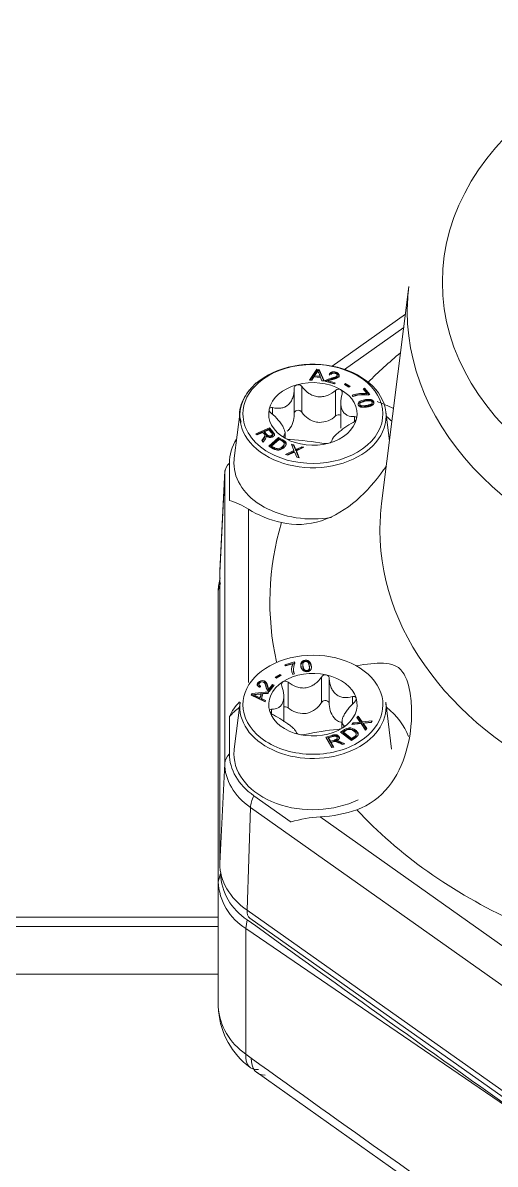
# Model space of a CAD drawing. Header units: millimetres. Extents: x 113490 to 142599, y -20467 to 115.
# Drawn here: x 128171 to 128200.9, y -7414.4 to -7342.2 of the extents above; entities that cross this region are included whole.
import ezdxf

# ---------------------------------------------------------------- set-up
doc = ezdxf.new("R2010")
doc.units = ezdxf.units.MM
doc.layers.add('DV1_0', color=7, linetype='Continuous')

msp = doc.modelspace()

# ---------------------------------------------------------------- linework, layer by layer
at = {"layer": 'DV1_0', "color": 7, "linetype": 'Continuous', "lineweight": 15}
for p, q in [((128195.425, -7358.865), (128193.701, -7372.603)), ((128195.206, -7360.609), (128190.559, -7363.895)), ((128189.138, -7364.785), (128189.606, -7364.104)), ((128189.606, -7364.175), (128189.185, -7364.788)), ((128189.413, -7364.587), (128189.278, -7364.794)), ((128189.83, -7364.613), (128189.413, -7364.587)), ((128189.595, -7364.314), (128189.46, -7364.514)), ((128189.46, -7364.514), (128189.799, -7364.534)), ((128189.46, -7364.514), (128189.46, -7364.585)), ((128189.46, -7364.585), (128189.799, -7364.605)), ((128189.606, -7364.104), (128189.606, -7364.175)), ((128189.606, -7364.104), (128189.749, -7364.113)), ((128189.749, -7364.183), (128189.606, -7364.175)), ((128189.799, -7364.534), (128189.718, -7364.333)), ((128189.749, -7364.113), (128189.749, -7364.183)), ((128189.749, -7364.113), (128190.07, -7364.842)), ((128190.038, -7364.84), (128189.749, -7364.183)), ((128189.799, -7364.534), (128189.799, -7364.605)), ((128189.92, -7364.833), (128189.83, -7364.613)), ((128190.501, -7364.435), (128190.388, -7364.395)), ((128190.881, -7364.542), (128190.881, -7364.471)), ((128188.16, -7365.334), (128188.16, -7366.953)), ((128189.278, -7364.794), (128189.138, -7364.785)), ((128190.07, -7364.842), (128189.92, -7364.833)), ((128190.725, -7365.029), (128190.108, -7364.86)), ((128190.153, -7364.808), (128190.153, -7364.872)), ((128190.31, -7364.826), (128190.31, -7364.897)), ((128190.31, -7364.826), (128190.767, -7364.951)), ((128190.734, -7365.012), (128190.31, -7364.897)), ((128190.481, -7364.682), (128190.481, -7364.753)), ((128190.767, -7364.951), (128190.725, -7365.029)), ((128191.342, -7365.062), (128191.422, -7364.996)), ((128191.63, -7365.235), (128191.342, -7365.062)), ((128191.422, -7365.066), (128191.391, -7365.092)), ((128191.422, -7364.996), (128191.422, -7365.066)), ((128191.422, -7364.996), (128191.71, -7365.169)), ((128191.661, -7365.21), (128191.422, -7365.066)), ((128191.71, -7365.169), (128191.63, -7365.235)), ((128192.522, -7365.345), (128192.623, -7365.302)), ((128192.77, -7365.643), (128192.522, -7365.345)), ((128192.623, -7365.302), (128192.623, -7365.373)), ((128192.623, -7365.302), (128192.951, -7365.697)), ((128191.907, -7365.818), (128191.843, -7365.741)), ((128192.623, -7365.373), (128192.565, -7365.397)), ((128192.908, -7365.715), (128192.623, -7365.373)), ((128192.77, -7365.643), (128192.77, -7365.714)), ((128192.951, -7365.697), (128192.869, -7365.731)), ((128184.736, -7366.77), (128184.369, -7369.729)), ((128191.114, -7366.21), (128191.114, -7367.824)), ((128192.258, -7366.179), (128192.258, -7366.25)), ((128192.311, -7366.304), (128192.311, -7366.375)), ((128193.111, -7366.279), (128193.111, -7366.208)), ((128194.197, -7368.654), (128193.963, -7366.77)), ((128185.74, -7368.178), (128186.591, -7367.806)), ((128185.81, -7368.258), (128185.74, -7368.178)), ((128186.591, -7367.877), (128185.785, -7368.23)), ((128186.188, -7368.093), (128185.81, -7368.258)), ((128186.269, -7368.185), (128186.188, -7368.093)), ((128186.567, -7367.927), (128186.285, -7368.05)), ((128186.285, -7368.05), (128186.435, -7368.221)), ((128186.285, -7368.05), (128186.285, -7368.121)), ((128186.285, -7368.121), (128186.435, -7368.292)), ((128186.733, -7368.117), (128186.567, -7367.927)), ((128186.591, -7367.806), (128186.824, -7368.073)), ((128186.591, -7367.806), (128186.591, -7367.877)), ((128186.824, -7368.144), (128186.591, -7367.877)), ((128186.782, -7368.286), (128186.782, -7368.216)), ((128187.585, -7368.464), (128187.585, -7368.116)), ((128186.117, -7368.608), (128186.224, -7368.451)), ((128186.204, -7368.708), (128186.117, -7368.608)), ((128186.224, -7368.522), (128186.144, -7368.639)), ((128186.344, -7368.502), (128186.204, -7368.708)), ((128186.224, -7368.451), (128186.224, -7368.522)), ((128186.312, -7368.344), (128186.312, -7368.273)), ((128186.4, -7368.321), (128186.4, -7368.384)), ((128186.558, -7368.972), (128187.178, -7368.418)), ((128187.178, -7368.488), (128186.607, -7369)), ((128187.209, -7368.541), (128186.735, -7368.965)), ((128187.178, -7368.418), (128187.448, -7368.569)), ((128187.178, -7368.418), (128187.178, -7368.488)), ((128187.448, -7368.639), (128187.178, -7368.488)), ((128187.374, -7368.634), (128187.209, -7368.541)), ((128187.526, -7368.878), (128187.526, -7368.807)), ((128187.579, -7368.655), (128187.579, -7368.726)), ((128187.65, -7368.759), (128187.65, -7368.829)), ((128188.151, -7369.239), (128187.985, -7368.839)), ((128187.985, -7368.839), (128188.133, -7368.875)), ((128188.133, -7368.946), (128188.017, -7368.917)), ((128188.133, -7368.875), (128188.223, -7369.088)), ((128188.133, -7368.875), (128188.133, -7368.946)), ((128188.223, -7369.159), (128188.133, -7368.946)), ((128186.841, -7369.131), (128186.558, -7368.972)), ((128186.735, -7368.965), (128186.903, -7369.059)), ((128186.735, -7368.965), (128186.735, -7369.036)), ((128186.735, -7369.036), (128186.903, -7369.129)), ((128187.138, -7369.127), (128187.138, -7369.198)), ((128187.617, -7369.497), (128188.151, -7369.239)), ((128187.768, -7369.534), (128187.617, -7369.497)), ((128188.151, -7369.31), (128187.714, -7369.521)), ((128188.119, -7369.36), (128187.768, -7369.534)), ((128188.187, -7369.323), (128188.12, -7369.36)), ((128188.151, -7369.239), (128188.151, -7369.31)), ((128188.207, -7369.374), (128188.187, -7369.323)), ((128188.331, -7369.67), (128188.207, -7369.374)), ((128188.223, -7369.088), (128188.223, -7369.159)), ((128188.259, -7369.189), (128188.259, -7369.259)), ((128188.783, -7369.032), (128188.3, -7369.271)), ((128188.3, -7369.271), (128188.484, -7369.708)), ((128188.3, -7369.271), (128188.3, -7369.342)), ((128188.451, -7369.7), (128188.3, -7369.342)), ((128188.484, -7369.708), (128188.331, -7369.67)), ((128188.371, -7369.131), (128188.646, -7368.999)), ((128188.646, -7369.07), (128188.371, -7369.202)), ((128188.371, -7369.131), (128188.371, -7369.202)), ((128188.646, -7368.999), (128188.783, -7369.032)), ((128188.646, -7368.999), (128188.646, -7369.07)), ((128188.687, -7369.08), (128188.646, -7369.07)), ((128184.062, -7372.395), (128184.062, -7370.039)), ((128183.767, -7370.5), (128183.454, -7376.833)), ((128183.349, -7378.126), (128183.49, -7377.605)), ((128183.449, -7377.016), (128183.449, -7395.416)), ((128183.349, -7378.126), (128183.349, -7396.527)), ((128187.573, -7382.794), (128188.174, -7382.624)), ((128188.174, -7382.624), (128188.174, -7382.695)), ((128188.174, -7382.624), (128188.209, -7382.687)), ((128187.617, -7382.871), (128187.573, -7382.794)), ((128188.174, -7382.695), (128187.607, -7382.855)), ((128188.071, -7382.743), (128187.617, -7382.871)), ((128188.186, -7383.372), (128188.068, -7383.405)), ((128188.071, -7382.743), (128188.071, -7382.814)), ((128188.12, -7383.067), (128188.12, -7383.138)), ((128188.128, -7383.179), (128188.128, -7383.25)), ((128188.195, -7382.732), (128188.174, -7382.695)), ((128188.71, -7382.781), (128188.71, -7382.852)), ((128189.129, -7383.048), (128189.129, -7382.977)), ((128185.933, -7384.029), (128185.933, -7384.1)), ((128186.557, -7384.339), (128186.801, -7384.038)), ((128186.801, -7384.109), (128186.557, -7384.409)), ((128186.904, -7384.08), (128186.575, -7384.485)), ((128186.801, -7384.038), (128186.904, -7384.08)), ((128186.801, -7384.038), (128186.801, -7384.109)), ((128186.86, -7384.133), (128186.801, -7384.109)), ((128186.963, -7383.587), (128187.248, -7383.412)), ((128187.043, -7383.653), (128186.963, -7383.587)), ((128187.248, -7383.483), (128187.012, -7383.627)), ((128187.329, -7383.478), (128187.043, -7383.653)), ((128187.248, -7383.412), (128187.248, -7383.483)), ((128187.248, -7383.412), (128187.329, -7383.478)), ((128187.279, -7383.508), (128187.248, -7383.483)), ((128190.389, -7383.685), (128190.389, -7385.304)), ((128185.441, -7384.722), (128185.475, -7384.623)), ((128186.323, -7385.152), (128185.441, -7384.722)), ((128185.475, -7384.694), (128185.462, -7384.732)), ((128185.475, -7384.623), (128186.543, -7384.509)), ((128186.518, -7384.582), (128185.475, -7384.694)), ((128185.475, -7384.623), (128185.475, -7384.694)), ((128185.56, -7384.692), (128185.56, -7384.763)), ((128185.733, -7384.761), (128185.992, -7384.886)), ((128185.733, -7384.761), (128185.733, -7384.832)), ((128185.733, -7384.832), (128185.992, -7384.956)), ((128186.072, -7384.652), (128185.778, -7384.678)), ((128186.04, -7384.146), (128185.966, -7384.219)), ((128185.992, -7384.886), (128186.072, -7384.652)), ((128185.992, -7384.956), (128186.072, -7384.723)), ((128186.072, -7384.652), (128186.072, -7384.723)), ((128186.186, -7384.642), (128186.088, -7384.93)), ((128186.508, -7384.612), (128186.186, -7384.642)), ((128186.487, -7384.152), (128186.487, -7384.223)), ((128186.543, -7384.509), (128186.508, -7384.612)), ((128186.557, -7384.339), (128186.557, -7384.409)), ((128187.507, -7386.405), (128187.507, -7384.787)), ((128184.736, -7385.171), (128184.369, -7388.13)), ((128185.992, -7384.886), (128185.992, -7384.956)), ((128186.088, -7384.93), (128186.088, -7385)), ((128186.088, -7384.93), (128186.356, -7385.055)), ((128186.335, -7385.116), (128186.088, -7385)), ((128186.356, -7385.055), (128186.323, -7385.152)), ((128194.33, -7388.13), (128193.963, -7385.171)), ((128184.062, -7388.439), (128184.062, -7386.082)), ((128192.14, -7386.133), (128192.207, -7386.042)), ((128192.283, -7386.345), (128192.14, -7386.133)), ((128192.207, -7386.113), (128192.165, -7386.17)), ((128192.207, -7386.042), (128192.467, -7386.416)), ((128192.207, -7386.042), (128192.207, -7386.113)), ((128192.467, -7386.486), (128192.207, -7386.113)), ((128191.104, -7387.071), (128191.356, -7386.905)), ((128191.356, -7386.976), (128191.154, -7387.109)), ((128191.191, -7386.381), (128191.191, -7386.815)), ((128191.436, -7386.967), (128191.282, -7387.068)), ((128191.497, -7386.826), (128191.497, -7386.897)), ((128191.653, -7386.793), (128191.653, -7386.864)), ((128191.815, -7386.571), (128191.888, -7386.473)), ((128192.4, -7386.515), (128191.815, -7386.571)), ((128191.888, -7386.543), (128191.872, -7386.566)), ((128191.888, -7386.473), (128192.2, -7386.442)), ((128191.888, -7386.473), (128191.888, -7386.543)), ((128192.2, -7386.513), (128191.888, -7386.543)), ((128192.2, -7386.442), (128192.2, -7386.513)), ((128192.346, -7386.432), (128192.346, -7386.503)), ((128192.68, -7386.928), (128192.4, -7386.515)), ((128192.467, -7386.416), (128193.105, -7386.353)), ((128192.467, -7386.416), (128192.467, -7386.486)), ((128193.049, -7386.429), (128192.467, -7386.486)), ((128192.597, -7386.497), (128192.523, -7386.503)), ((128192.523, -7386.503), (128192.564, -7386.555)), ((128192.523, -7386.503), (128192.523, -7386.573)), ((128192.564, -7386.626), (128192.523, -7386.573)), ((128192.564, -7386.555), (128192.754, -7386.828)), ((128192.564, -7386.555), (128192.564, -7386.626)), ((128192.729, -7386.862), (128192.564, -7386.626)), ((128193.03, -7386.455), (128192.597, -7386.496)), ((128192.754, -7386.828), (128192.68, -7386.928)), ((128193.105, -7386.353), (128193.03, -7386.455)), ((128190.161, -7387.389), (128190.569, -7387.266)), ((128190.553, -7388.04), (128190.161, -7387.389)), ((128190.569, -7387.337), (128190.197, -7387.449)), ((128190.617, -7387.337), (128190.326, -7387.424)), ((128190.326, -7387.424), (128190.456, -7387.64)), ((128190.326, -7387.424), (128190.326, -7387.495)), ((128190.326, -7387.495), (128190.456, -7387.71)), ((128190.456, -7387.64), (128190.717, -7387.561)), ((128190.456, -7387.71), (128190.717, -7387.631)), ((128190.456, -7387.64), (128190.456, -7387.71)), ((128190.642, -7387.671), (128190.501, -7387.714)), ((128190.501, -7387.714), (128190.675, -7388.003)), ((128190.501, -7387.714), (128190.501, -7387.785)), ((128190.851, -7387.6), (128190.851, -7387.671)), ((128190.891, -7387.499), (128190.891, -7387.428)), ((128190.944, -7387.61), (128190.944, -7387.681)), ((128191.097, -7387.667), (128191.363, -7387.796)), ((128191.097, -7387.667), (128191.097, -7387.738)), ((128191.786, -7387.588), (128191.104, -7387.071)), ((128191.282, -7387.068), (128191.803, -7387.463)), ((128191.282, -7387.068), (128191.282, -7387.139)), ((128191.282, -7387.139), (128191.803, -7387.534)), ((128192.051, -7387.414), (128191.786, -7387.588)), ((128191.803, -7387.463), (128191.959, -7387.36)), ((128191.803, -7387.534), (128191.959, -7387.431)), ((128191.803, -7387.463), (128191.803, -7387.534)), ((128192.09, -7387.271), (128192.09, -7387.2)), ((128192.09, -7387.206), (128192.09, -7387.277)), ((128190.639, -7388.014), (128190.501, -7387.785)), ((128190.675, -7388.003), (128190.553, -7388.04)), ((128191.211, -7387.842), (128191.007, -7387.743)), ((128191.273, -7387.823), (128191.097, -7387.738)), ((128191.363, -7387.796), (128191.211, -7387.842)), ((128183.45, -7395.379), (128183.763, -7389.039)), ((128187.968, -7392.749), (128185.611, -7391.083)), ((128183.349, -7396.527), (128183.49, -7396.005)), ((128183.349, -7396.527), (128183.349, -7404.43)), ((128185.356, -7398.829), (128203.756, -7411.84)), ((128183.349, -7399.37), (128085.061, -7399.37)), ((128183.349, -7402.37), (128085.061, -7402.37)), ((128185.747, -7408.558), (128203.503, -7421.115))]:
    msp.add_line(p, q, dxfattribs=at)
at = {"layer": 'DV1_0', "color": 7, "linetype": 'Continuous', "lineweight": 20}
for p, q in [((128191.359, -7364.106), (128195.099, -7361.461)), ((128190.795, -7364.287), (128190.795, -7364.358)), ((128190.868, -7364.515), (128190.868, -7364.586)), ((128188.648, -7365.201), (128188.648, -7366.82)), ((128190.79, -7365.437), (128190.79, -7367.056)), ((128192.623, -7366.034), (128192.623, -7366.105)), ((128186.801, -7366.527), (128186.801, -7366.971)), ((128192.317, -7366.335), (128192.317, -7366.405)), ((128192.765, -7366.392), (128192.765, -7366.462)), ((128193.203, -7366.159), (128193.203, -7366.229)), ((128191.979, -7367.098), (128191.979, -7367.412)), ((128186.435, -7368.221), (128186.435, -7368.292)), ((128186.824, -7368.073), (128186.824, -7368.144)), ((128186.708, -7368.307), (128186.708, -7368.377)), ((128187.448, -7368.569), (128187.448, -7368.639)), ((128187.502, -7368.322), (128187.502, -7368.392)), ((128186.903, -7369.059), (128186.903, -7369.129)), ((128187.414, -7368.994), (128187.414, -7369.064)), ((128183.45, -7376.979), (128183.763, -7370.638)), ((128183.763, -7370.638), (128183.763, -7389.039)), ((128185.262, -7383.917), (128185.262, -7372.958)), ((128183.45, -7395.379), (128183.45, -7376.979)), ((128188.858, -7382.518), (128188.858, -7382.589)), ((128188.722, -7382.894), (128188.722, -7382.965)), ((128188.97, -7383.164), (128188.97, -7383.235)), ((128189.243, -7382.849), (128189.243, -7382.919)), ((128185.877, -7383.918), (128185.877, -7383.989)), ((128186.273, -7383.825), (128186.273, -7383.896)), ((128187.774, -7383.904), (128187.774, -7385.523)), ((128189.89, -7383.574), (128189.89, -7385.193)), ((128191.852, -7384.816), (128191.852, -7385.298)), ((128186.734, -7385.615), (128186.734, -7385.904)), ((128191.311, -7386.638), (128191.311, -7386.725)), ((128191.356, -7386.905), (128191.356, -7386.976)), ((128192.047, -7386.928), (128192.047, -7386.999)), ((128190.569, -7387.266), (128190.569, -7387.337)), ((128190.717, -7387.561), (128190.717, -7387.631)), ((128191.004, -7387.345), (128191.004, -7387.416)), ((128191.959, -7387.36), (128191.959, -7387.431)), ((128185.178, -7398.329), (128185.399, -7391.832)), ((128185.399, -7391.832), (128203.8, -7404.843)), ((128201.517, -7400.705), (128189.803, -7392.423)), ((128203.579, -7411.34), (128185.178, -7398.329)), ((128183.349, -7398.77), (128085.061, -7398.77)), ((128185.107, -7399.498), (128185.183, -7398.934)), ((128185.107, -7399.498), (128203.507, -7412.055)), ((128185.107, -7399.498), (128185.107, -7407.43))]:
    msp.add_line(p, q, dxfattribs=at)
at = {"layer": 'DV1_0', "color": 7, "linetype": 'Continuous', "lineweight": 15}
for centre, radius, start, end in [((128188.896, -7363.856), 0.835, 326.76719, 337.00782), ((128191.127, -7363.759), 1.521, 196.1417, 202.13545), ((128188.411, -7365.321), 0.251, 106.60504, 182.89225), ((128188.404, -7365.371), 0.297, 34.91233, 102.62416), ((128190.6, -7365.483), 0.81, 98.47469, 123.52832), ((128190.6, -7365.553), 0.81, 98.47469, 123.52832), ((128190.985, -7365.644), 0.285, 64.96499, 133.3697), ((128192.518, -7367.694), 2.067, 83.01826, 109.06819), ((128192.518, -7367.765), 2.067, 83.01826, 109.06819), ((128192.453, -7367.337), 1.614, 100.15727, 109.76352), ((128192.576, -7368.038), 2.326, 82.75824, 100.09164), ((128192.712, -7366.79), 0.761, 96.74828, 126.66299), ((128192.358, -7366.292), 0.151, 131.68706, 203.95598), ((128192.358, -7366.363), 0.151, 131.68706, 164.69094), ((128192.712, -7366.861), 0.761, 96.74828, 126.66299), ((128192.883, -7366.986), 0.894, 82.54921, 104.6487), ((128186.758, -7367.018), 1.404, 320.13155, 2.65368), ((128189.911, -7365.949), 1.535, 214.5954, 257.11323), ((128189.726, -7365.878), 1.587, 270.89915, 312.06818), ((128191.73, -7367.087), 0.412, 294.04989, 339.34644), ((128186.06, -7368.379), 0.285, 31.35925, 43.02086), ((128187.125, -7367.1), 1.096, 252.7979, 259.43244), ((128186.015, -7368.273), 0.401, 325.08882, 343.50546), ((128186.641, -7368.07), 0.347, 226.16018, 293.56208), ((128186.225, -7368.353), 0.178, 348.93305, 10.35719), ((128187.166, -7369.053), 0.468, 45.42235, 63.69617), ((128187.081, -7369.269), 0.791, 50.94858, 62.33201), ((128187.081, -7369.339), 0.791, 50.94858, 62.33201), ((128187.441, -7368.824), 0.218, 17.40892, 50.83385), ((128187.441, -7368.895), 0.218, 17.40892, 50.83385), ((128187.929, -7367.849), 0.706, 241.52734, 268.36689), ((128186.684, -7389.51), 20.992, 80.77033, 86.65376), ((128190.17, -7368.116), 0.684, 259.9524, 286.05942), ((128187.133, -7368.667), 0.548, 237.84952, 314.9645), ((128187.127, -7368.725), 0.402, 236.07984, 271.54281), ((128187.127, -7368.795), 0.402, 236.07984, 271.54281), ((128187.079, -7368.651), 0.479, 277.09399, 314.44818), ((128187.079, -7368.722), 0.479, 277.09399, 314.44818), ((128187.655, -7369.348), 0.625, 14.7727, 24.56936), ((128187.655, -7369.419), 0.625, 14.7727, 24.56936), ((128188.971, -7370.451), 1.449, 114.46203, 119.44375), ((128188.971, -7370.521), 1.449, 114.46203, 119.44375), ((128182.769, -7376.716), 4.51, 56.44006, 73.33822), ((128187.211, -7378.342), 3.867, 164.40662, 176.79847), ((128188.77, -7383.077), 0.774, 154.41819, 205.0641), ((128188.77, -7383.148), 0.774, 154.41819, 180.25463), ((128188.975, -7383.067), 0.855, 153.61327, 187.56835), ((128188.793, -7383.084), 0.672, 188.10876, 205.36106), ((128188.793, -7383.155), 0.672, 188.10876, 199.50009), ((128189.002, -7382.866), 0.408, 185.44356, 230.74277), ((128188.935, -7382.883), 0.355, 237.43722, 277.61131), ((128186.138, -7384.141), 0.343, 66.95249, 139.6572), ((128186.138, -7384.211), 0.343, 66.95249, 139.6572), ((128186.123, -7384.099), 0.215, 67.07489, 138.17477), ((128187.59, -7384.114), 0.279, 48.72144, 117.81553), ((128190.141, -7383.732), 0.296, 79.73603, 147.74678), ((128190.133, -7383.689), 0.256, 0.78189, 76.26694), ((128185.421, -7380.755), 3.94, 272.01492, 275.19205), ((128185.044, -7386.24), 1.632, 65.00683, 71.55718), ((128185.044, -7386.311), 1.632, 65.00683, 71.55718), ((128187.184, -7387.522), 3.438, 136.0604, 155.24731), ((128188.769, -7384.341), 1.545, 229.88966, 272.03658), ((128188.581, -7384.37), 1.547, 285.90243, 327.84668), ((128191.759, -7385.299), 1.37, 180.23305, 224.18338), ((128187.013, -7385.57), 0.439, 204.91703, 247.77695), ((128192.753, -7405.548), 18.75, 95.59455, 102.1441), ((128191.474, -7385.309), 1.188, 241.20276, 256.09851), ((128190.88, -7386.197), 0.693, 273.73392, 301.25563), ((128191.844, -7387.613), 0.86, 113.85426, 124.58788), ((128191.844, -7387.683), 0.86, 113.85426, 124.58788), ((128191.756, -7387.416), 0.551, 109.13813, 125.44182), ((128191.666, -7387.235), 0.442, 91.74517, 112.50833), ((128191.666, -7387.306), 0.442, 91.74517, 112.50833), ((128191.665, -7387.306), 0.421, 48.13052, 102.33194), ((128191.663, -7387.404), 0.611, 51.11683, 90.98998), ((128191.663, -7387.474), 0.611, 51.11683, 90.98998), ((128192.382, -7388.041), 1.609, 91.28296, 96.48996), ((128192.382, -7388.111), 1.609, 91.28296, 96.48996), ((128193.043, -7385.863), 0.9, 212.38112, 219.22275), ((128188.662, -7386.575), 0.66, 256.20674, 282.79175), ((128190.81, -7388.195), 0.55, 100.31655, 107.82426), ((128190.844, -7388.09), 0.49, 78.20116, 89.0915), ((128190.844, -7388.16), 0.49, 78.20116, 89.0915), ((128190.737, -7388.408), 0.824, 64.11171, 75.48068), ((128190.737, -7388.479), 0.824, 64.11171, 75.48068), ((128190.148, -7399.68), 7.266, 92.72077, 107.46053), ((128187.2, -7395.815), 3.714, 182.94141, 237.11538), ((128188.312, -7404.288), 4.957, 184.90982, 233.60566)]:
    msp.add_arc(centre, radius, start, end, dxfattribs=at)
at = {"layer": 'DV1_0', "color": 7, "linetype": 'Continuous', "lineweight": 20}
for centre, radius, start, end in [((128187.063, -7396.335), 3.719, 182.95264, 238.25516), ((128187.297, -7404.133), 3.959, 184.31134, 236.41105), ((128190.794, -7400.275), 9.14, 231.52122, 234.18567), ((128855.082, -6479.476), 1144.548, 234.192295, 235.278923)]:
    msp.add_arc(centre, radius, start, end, dxfattribs=at)
msp.add_ellipse((128220.761, -7358.591), major_axis=(-23.211, 0), ratio=0.707107, dxfattribs=at)
at = {"layer": 'DV1_0', "color": 7, "linetype": 'Continuous', "lineweight": 15}
for centre, major_axis, ratio, start_param, end_param in [((128220.761, -7360.455), (-25.436, 0), 0.707107, 6.194678, 6.283185), ((128189.349, -7367.056), (4.631, 0), 0.707107, 0, 2.455544), ((128189.349, -7366.927), (-4.432, 0), 0.707107, 0.892611, 5.598217), ((128189.349, -7366.927), (-2.8, 0), 0.707107, 5.081401, 6.128599), ((128189.349, -7366.927), (-2.8, 0), 0.707107, 4.034204, 5.081401), ((128190.309, -7364.909), (-0.213, 0), 0.707107, 5.541333, 5.95137), ((128189.349, -7367.056), (4.631, 0), 0.707107, 2.615703, 6.283185), ((128189.349, -7366.927), (-2.8, 0), 0.707107, 2.987006, 4.034204), ((128189.349, -7366.927), (2.8, 0), 0.707107, 2.987006, 4.034204), ((128192.953, -7366.206), (0.158, 0), 0.707107, 0.264558, 1.273013), ((128189.925, -7366.253), (-1.721, 0), 0.707107, 1.362616, 1.469804), ((128189.349, -7366.927), (2.8, 0), 0.707107, 5.081401, 6.128599), ((128189.349, -7370.039), (-6.25, 0), 0.707107, 3.783564, 3.872694), ((128186.439, -7367.207), (1.721, 0), 0.707107, -0.731779, -0.624591), ((128189.349, -7370.039), (-5.287, 0), 0.707107, 5.864567, 6.283185), ((128189.349, -7366.927), (2.8, 0), 0.707107, 4.034204, 5.081401), ((128189.349, -7370.039), (-5, 0), 0.707107, 6.195585, 6.283185), ((128189.349, -7370.039), (-5, 0), 0.707107, 0, 1.806814), ((128189.349, -7370.638), (5.586, 0), 0.707107, 3.106665, 3.141593), ((128189.349, -7369.614), (-6.25, 0), 0.707107, 0.858038, 1.247746), ((128189.349, -7376.979), (-5.899, 0), 0.707107, 6.248257, 6.283185), ((128184.949, -7377.016), (1.5, 0), 0.707107, 3.106686, 3.141593), ((128189.349, -7385.328), (-4.432, 0), 0.707107, 2.311598, 6.283185), ((128188.886, -7382.7), (-0.158, 0), 0.707107, 4.825138, 5.833593), ((128189.349, -7385.328), (-2.8, 0), 0.707107, 4.405993, 5.453191), ((128189.349, -7385.328), (2.8, 0), 0.707107, 2.311598, 3.358796), ((128189.349, -7385.328), (2.8, 0), 0.707107, 0.217203, 1.2644), ((128186.674, -7384.352), (-0.213, 0), 0.707107, 0.677135, 1.087172), ((128189.349, -7388.439), (-6.25, 0), 0.707107, 5.552084, 5.720683), ((128189.349, -7385.457), (4.631, 0), 0.707107, 3.053992, 6.283185), ((128189.349, -7385.328), (-4.432, 0), 0.707107, 0, 0.734157), ((128189.349, -7385.328), (-2.8, 0), 0.707107, 2.311598, 3.358796), ((128189.349, -7385.457), (4.631, 0), 0.707107, 0, 0.087601), ((128189.349, -7388.439), (-6.25, 0), 0.707107, 3.391745, 3.872694), ((128189.349, -7385.328), (-2.8, 0), 0.707107, 0.217203, 1.2644), ((128188.544, -7384.685), (1.721, 0), 0.707107, 4.875998, 4.983186), ((128192.107, -7385.482), (-1.721, 0), 0.707107, 0.687208, 0.794395), ((128189.349, -7385.328), (2.8, 0), 0.707107, 4.405993, 5.453191), ((128189.349, -7388.439), (5.287, 0), 0.707107, 3.141593, 3.926991), ((128189.349, -7388.439), (-5, 0), 0.707107, 6.195585, 6.283185), ((128189.349, -7388.439), (-5, 0), 0.707107, 0, 2.180589), ((128189.349, -7389.039), (-5.586, 0), 0.707107, 0, 0.785398), ((128189.349, -7388.015), (6.25, 0), 0.707107, 4.785029, 5.174737), ((128184.949, -7395.416), (1.5, 0), 0.707107, 3.106686, 3.141593), ((128206.478, -7412.117), (-57.3, 40.501), 0.023272, 1.206524, 1.535376)]:
    msp.add_ellipse(centre, major_axis=major_axis, ratio=ratio, start_param=start_param, end_param=end_param, dxfattribs=at)
at = {"layer": 'DV1_0', "color": 7, "linetype": 'Continuous', "lineweight": 20}
for centre, major_axis, ratio, start_param, end_param in [((128220.761, -7360.455), (-25.436, 0), 0.707107, 0, 2.650107), ((128220.761, -7378.815), (-34.139, 0), 0.707107, -0.71125, -0.613658), ((128189.349, -7366.927), (-4.432, 0), 0.707107, 5.598217, 6.283185), ((128189.349, -7366.927), (-4.432, 0), 0.707107, 0, 0.892611), ((128185.262, -7370.675), (-1.5, 0), 0.707107, 5.639684, 6.248279), ((128220.761, -7374.301), (-27.166, 0), 0.707107, 6.194678, 6.283185), ((128220.761, -7378.815), (34.139, 0), 0.707107, 2.932554, 3.299699), ((128220.761, -7374.301), (-27.166, 0), 0.707107, 0, 3.141593), ((128189.349, -7385.328), (-4.432, 0), 0.707107, 0.734157, 2.311598), ((128185.262, -7389.076), (-1.5, 0), 0.707107, 5.639684, 6.248279), ((128186.459, -7391.119), (-0.866, -1.225), 0.5, 5.024204, 5.632799), ((128220.761, -7378.815), (-34.139, 0), 0.707107, 0.57636, 0.994436), ((128189.349, -7395.379), (5.899, 0), 0.707107, 3.141593, 3.926991), ((128186.238, -7397.617), (-0.866, -1.225), 0.5, 5.632799, 6.256152)]:
    msp.add_ellipse(centre, major_axis=major_axis, ratio=ratio, start_param=start_param, end_param=end_param, dxfattribs=at)
at = {"layer": 'DV1_0', "color": 7, "linetype": 'Continuous', "lineweight": 15}
for points, degree in [([(128190.388, -7364.395), (128190.45, -7364.305), (128190.662, -7364.251), (128190.795, -7364.287)], 2), ([(128190.795, -7364.358), (128190.662, -7364.321), (128190.45, -7364.376), (128190.388, -7364.465)], 2), ([(128190.481, -7364.682), (128190.68, -7364.635), (128190.843, -7364.561), (128190.868, -7364.515)], 2), ([(128190.868, -7364.586), (128190.843, -7364.632), (128190.68, -7364.706), (128190.481, -7364.753)], 2), ([(128190.755, -7364.353), (128190.673, -7364.331), (128190.535, -7364.374), (128190.501, -7364.435)], 2), ([(128190.985, -7364.549), (128190.964, -7364.589), (128190.876, -7364.653), (128190.723, -7364.708), (128190.56, -7364.749)], 2), ([(128190.868, -7364.515), (128190.895, -7364.467), (128190.833, -7364.374), (128190.755, -7364.353)], 2), ([(128190.795, -7364.287), (128190.929, -7364.324), (128191.028, -7364.472), (128190.985, -7364.549)], 2), ([(128190.985, -7364.62), (128191.028, -7364.542), (128190.929, -7364.394), (128190.795, -7364.358)], 2), ([(128190.881, -7364.542), (128190.881, -7364.563), (128190.868, -7364.586)], 2), ([(128190.56, -7364.749), (128190.424, -7364.781), (128190.341, -7364.809), (128190.31, -7364.826)], 2), ([(128192.623, -7366.034), (128192.794, -7366), (128193.022, -7366.009), (128193.173, -7366.084), (128193.203, -7366.159)], 2), ([(128192.799, -7366.478), (128192.63, -7366.511), (128192.402, -7366.504), (128192.25, -7366.428), (128192.22, -7366.354)], 2), ([(128192.657, -7366.12), (128192.419, -7366.168), (128192.294, -7366.277), (128192.317, -7366.335)], 2), ([(128192.317, -7366.335), (128192.34, -7366.392), (128192.528, -7366.439), (128192.765, -7366.392)], 2), ([(128192.317, -7366.405), (128192.34, -7366.462), (128192.528, -7366.509), (128192.765, -7366.462)], 2), ([(128193.203, -7366.229), (128193.173, -7366.155), (128193.022, -7366.079), (128192.794, -7366.071), (128192.623, -7366.105)], 2), ([(128192.765, -7366.392), (128193.003, -7366.344), (128193.128, -7366.235), (128193.105, -7366.177)], 2), ([(128192.765, -7366.462), (128193.003, -7366.415), (128193.128, -7366.306), (128193.105, -7366.248)], 2), ([(128193.203, -7366.159), (128193.224, -7366.213), (128193.195, -7366.308), (128193.099, -7366.385), (128192.942, -7366.449), (128192.799, -7366.478)], 2), ([(128186.224, -7368.451), (128186.27, -7368.383), (128186.311, -7368.302), (128186.313, -7368.252), (128186.304, -7368.231)], 2), ([(128186.435, -7368.221), (128186.483, -7368.276), (128186.568, -7368.323), (128186.667, -7368.324), (128186.708, -7368.307)], 2), ([(128186.708, -7368.307), (128186.768, -7368.28), (128186.792, -7368.184), (128186.733, -7368.117)], 2), ([(128186.824, -7368.073), (128186.894, -7368.153), (128186.922, -7368.257), (128186.849, -7368.358), (128186.779, -7368.389)], 2), ([(128186.435, -7368.292), (128186.483, -7368.346), (128186.568, -7368.394), (128186.667, -7368.395), (128186.708, -7368.377)], 2), ([(128187.414, -7368.994), (128187.512, -7368.906), (128187.536, -7368.768), (128187.495, -7368.72)], 2), ([(128187.65, -7368.759), (128187.671, -7368.83), (128187.603, -7368.98), (128187.52, -7369.055)], 2), ([(128188.596, -7382.905), (128188.574, -7382.78), (128188.621, -7382.622), (128188.749, -7382.528), (128188.858, -7382.518)], 2), ([(128188.858, -7382.589), (128188.749, -7382.598), (128188.621, -7382.693), (128188.574, -7382.851), (128188.596, -7382.975)], 2), ([(128188.743, -7382.651), (128188.692, -7382.721), (128188.722, -7382.894)], 2), ([(128188.858, -7382.518), (128188.937, -7382.511), (128189.066, -7382.546), (128189.159, -7382.625), (128189.225, -7382.744), (128189.243, -7382.849)], 2), ([(128189.243, -7382.919), (128189.225, -7382.815), (128189.159, -7382.696), (128189.066, -7382.617), (128188.937, -7382.582), (128188.858, -7382.589)], 2), ([(128189.117, -7382.86), (128189.087, -7382.686), (128188.953, -7382.582), (128188.868, -7382.59)], 2), ([(128188.71, -7382.851), (128188.71, -7382.901), (128188.722, -7382.965)], 2), ([(128188.722, -7382.894), (128188.752, -7383.067), (128188.886, -7383.171), (128188.97, -7383.164)], 2), ([(128188.722, -7382.965), (128188.752, -7383.138), (128188.886, -7383.242), (128188.97, -7383.235)], 2), ([(128188.97, -7383.164), (128189.053, -7383.157), (128189.147, -7383.032), (128189.117, -7382.86)], 2), ([(128189.243, -7382.849), (128189.264, -7382.972), (128189.219, -7383.13), (128189.09, -7383.225), (128188.982, -7383.235)], 2), ([(128185.966, -7384.219), (128185.85, -7384.162), (128185.806, -7384.006), (128185.877, -7383.918)], 2), ([(128185.877, -7383.989), (128185.822, -7384.058), (128185.823, -7384.12)], 2), ([(128185.963, -7383.956), (128185.919, -7384.01), (128185.959, -7384.113), (128186.04, -7384.146)], 2), ([(128186.382, -7384.198), (128186.346, -7384.051), (128186.268, -7383.926), (128186.207, -7383.901)], 2), ([(128186.273, -7383.825), (128186.325, -7383.846), (128186.401, -7383.917), (128186.455, -7384.032), (128186.487, -7384.152)], 2), ([(128186.487, -7384.223), (128186.455, -7384.103), (128186.401, -7383.987), (128186.325, -7383.917), (128186.273, -7383.896)], 2), ([(128186.508, -7384.446), (128186.462, -7384.407), (128186.404, -7384.293), (128186.382, -7384.198)], 2), ([(128186.487, -7384.152), (128186.512, -7384.252), (128186.538, -7384.314), (128186.557, -7384.339)], 2), ([(128186.557, -7384.409), (128186.538, -7384.385), (128186.512, -7384.323), (128186.487, -7384.223)], 2), ([(128192.09, -7387.206), (128192.092, -7387.159), (128192.023, -7387.052), (128191.945, -7386.993)], 2), ([(128192.047, -7386.928), (128192.124, -7386.987), (128192.205, -7387.104), (128192.223, -7387.203), (128192.196, -7387.285), (128192.117, -7387.37), (128192.051, -7387.414)], 2), ([(128190.569, -7387.266), (128190.692, -7387.229), (128190.841, -7387.226), (128190.971, -7387.292), (128191.004, -7387.345)], 2), ([(128191.004, -7387.416), (128190.971, -7387.362), (128190.841, -7387.297), (128190.692, -7387.3), (128190.569, -7387.337)], 2), ([(128190.878, -7387.383), (128190.85, -7387.337), (128190.72, -7387.306), (128190.617, -7387.337)], 2), ([(128191.007, -7387.743), (128190.918, -7387.701), (128190.812, -7387.659), (128190.742, -7387.65), (128190.711, -7387.654)], 2), ([(128190.717, -7387.561), (128190.801, -7387.536), (128190.88, -7387.483), (128190.897, -7387.414), (128190.878, -7387.383)], 2), ([(128191.004, -7387.345), (128191.045, -7387.415), (128190.975, -7387.548), (128190.851, -7387.6)], 2), ([(128191.026, -7387.492), (128191.027, -7387.454), (128191.004, -7387.416)], 2), ([(128191.959, -7387.36), (128192.031, -7387.313), (128192.089, -7387.239), (128192.09, -7387.206)], 2), ([(128191.959, -7387.431), (128192.031, -7387.383), (128192.089, -7387.31), (128192.09, -7387.277)], 2), ([(128185.906, -7408.413), (128185.357, -7408.464), (128185.047, -7408.083), (128185.107, -7407.43)], 3), ([(128185.446, -7407.687), (128185.437, -7408.361), (128185.779, -7408.779), (128186.332, -7408.769)], 3)]:
    msp.add_open_spline(points, degree=degree, dxfattribs=at)
for points, degree, knots in [([(128185.766, -7364.952), (128185.457, -7365.273), (128184.927, -7365.87), (128184.607, -7366.844), (128184.771, -7367.333), (128184.812, -7367.452)], 3, [0, 0, 0, 0, 0.402586, 0.875716, 1, 1, 1, 1]), ([(128186.801, -7366.527), (128186.981, -7366.567), (128187.155, -7366.581), (128187.408, -7366.544), (128187.489, -7366.523), (128187.642, -7366.456), (128187.715, -7366.41), (128187.844, -7366.297), (128187.901, -7366.229), (128187.999, -7366.076), (128188.038, -7365.992), (128188.133, -7365.724), (128188.161, -7365.532), (128188.16, -7365.334)], 3, [0, 0, 0, 0, 0.25, 0.25, 0.375, 0.375, 0.5, 0.5, 0.625, 0.625, 0.75, 0.75, 1, 1, 1, 1]), ([(128188.648, -7365.201), (128188.772, -7365.364), (128188.917, -7365.509), (128189.175, -7365.681), (128189.265, -7365.729), (128189.457, -7365.802), (128189.558, -7365.828), (128189.761, -7365.85), (128189.864, -7365.848), (128190.068, -7365.817), (128190.166, -7365.79), (128190.456, -7365.679), (128190.63, -7365.569), (128190.79, -7365.437)], 3, [0, 0, 0, 0, 0.25, 0.25, 0.375, 0.375, 0.5, 0.5, 0.625, 0.625, 0.75, 0.75, 1, 1, 1, 1]), ([(128191.106, -7365.385), (128191.152, -7365.412), (128191.185, -7365.455), (128191.215, -7365.557), (128191.213, -7365.614), (128191.197, -7365.668)], 3, [0, 0, 0, 0, 0.5, 0.5, 1, 1, 1, 1]), ([(128191.197, -7365.668), (128191.14, -7365.86), (128191.111, -7366.051), (128191.116, -7366.33), (128191.126, -7366.419), (128191.164, -7366.587), (128191.193, -7366.665), (128191.266, -7366.8), (128191.312, -7366.859), (128191.418, -7366.955), (128191.478, -7366.993), (128191.672, -7367.079), (128191.819, -7367.1), (128191.979, -7367.098)], 3, [0, 0, 0, 0, 0.25, 0.25, 0.375, 0.375, 0.5, 0.5, 0.625, 0.625, 0.75, 0.75, 1, 1, 1, 1]), ([(128186.72, -7366.893), (128186.674, -7366.855), (128186.635, -7366.809), (128186.584, -7366.714), (128186.574, -7366.664), (128186.583, -7366.622)], 3, [0, 0, 0, 0, 0.5, 0.5, 1, 1, 1, 1]), ([(128186.583, -7366.622), (128186.592, -7366.581), (128186.62, -7366.55), (128186.7, -7366.517), (128186.749, -7366.516), (128186.801, -7366.527)], 3, [0, 0, 0, 0, 0.5, 0.5, 1, 1, 1, 1]), ([(128188.648, -7366.82), (128188.613, -7366.773), (128188.565, -7366.735), (128188.457, -7366.69), (128188.395, -7366.685), (128188.284, -7366.715), (128188.237, -7366.749), (128188.175, -7366.841), (128188.16, -7366.896), (128188.16, -7366.953)], 3, [0, 0, 0, 0, 0.25, 0.25, 0.5, 0.5, 0.75, 0.75, 1, 1, 1, 1]), ([(128193.409, -7366.135), (128193.673, -7366.24), (128193.914, -7366.34), (128194.24, -7366.482), (128194.345, -7366.529), (128194.443, -7366.574)], 3, [0.07383952, 0.07383952, 0.07383952, 0.07383952, 0.125, 0.125, 0.15172605, 0.15172605, 0.15172605, 0.15172605]), ([(128187.502, -7368.322), (128187.559, -7368.265), (128187.588, -7368.196), (128187.583, -7368.058), (128187.573, -7368.007), (128187.535, -7367.893), (128187.506, -7367.829), (128187.432, -7367.694), (128187.386, -7367.621), (128187.28, -7367.472), (128187.221, -7367.396), (128187.027, -7367.169), (128186.88, -7367.025), (128186.72, -7366.893)], 3, [0, 0, 0, 0, 0.25, 0.25, 0.375, 0.375, 0.5, 0.5, 0.625, 0.625, 0.75, 0.75, 1, 1, 1, 1]), ([(128191.898, -7367.463), (128191.718, -7367.558), (128191.543, -7367.666), (128191.29, -7367.844), (128191.21, -7367.904), (128191.057, -7368.025), (128190.984, -7368.085), (128190.855, -7368.198), (128190.798, -7368.252), (128190.7, -7368.351), (128190.66, -7368.397), (128190.566, -7368.524), (128190.538, -7368.594), (128190.538, -7368.657)], 3, [0, 0, 0, 0, 0.25, 0.25, 0.375, 0.375, 0.5, 0.5, 0.625, 0.625, 0.75, 0.75, 1, 1, 1, 1]), ([(128191.114, -7367.01), (128191.112, -7367.008), (128191.109, -7367.006), (128191.06, -7366.978), (128191.003, -7366.971), (128190.889, -7366.991), (128190.835, -7367.018), (128190.79, -7367.056)], 3, [0.4857407, 0.4857407, 0.4857407, 0.4857407, 0.5, 0.5, 0.75, 0.75, 1, 1, 1, 1]), ([(128191.979, -7367.098), (128192.025, -7367.097), (128192.064, -7367.109), (128192.114, -7367.155), (128192.125, -7367.19), (128192.116, -7367.232)], 3, [0, 0, 0, 0, 0.5, 0.5, 1, 1, 1, 1]), ([(128186.912, -7368.305), (128186.912, -7368.29), (128186.894, -7368.224), (128186.824, -7368.144)], 2, [0.5731193, 0.5731193, 0.5731193, 0.6666667, 1, 1, 1]), ([(128186.312, -7368.344), (128186.312, -7368.346), (128186.311, -7368.373), (128186.27, -7368.453), (128186.224, -7368.522)], 2, [0.304495, 0.304495, 0.304495, 0.3333333, 0.6666667, 1, 1, 1]), ([(128186.708, -7368.377), (128186.768, -7368.351), (128186.782, -7368.295), (128186.782, -7368.287)], 2, [0, 0, 0, 0.5, 0.5813327, 0.5813327, 0.5813327]), ([(128187.414, -7369.064), (128187.512, -7368.977), (128187.526, -7368.893), (128187.526, -7368.878)], 2, [0, 0, 0, 0.5, 0.6103412, 0.6103412, 0.6103412]), ([(128187.593, -7368.469), (128187.546, -7368.443), (128187.514, -7368.413), (128187.483, -7368.361), (128187.486, -7368.338), (128187.502, -7368.322)], 3, [0, 0, 0, 0, 0.5, 0.5, 1, 1, 1, 1]), ([(128190.538, -7368.657), (128190.539, -7368.675), (128190.523, -7368.696), (128190.462, -7368.738), (128190.415, -7368.759), (128190.359, -7368.774)], 3, [0, 0, 0, 0, 0.5, 0.5, 1, 1, 1, 1]), ([(128194.006, -7370.208), (128193.947, -7370.295), (128193.887, -7370.381), (128193.324, -7371.177), (128192.765, -7371.832), (128191.445, -7372.963), (128190.702, -7373.419), (128189.076, -7373.946), (128188.2, -7374.003), (128187.365, -7373.805)], 3, [0.6099481, 0.6099481, 0.6099481, 0.6099481, 0.625, 0.625, 0.75, 0.75, 0.875, 0.875, 1, 1, 1, 1]), ([(128188.97, -7383.235), (128189.053, -7383.227), (128189.129, -7383.127), (128189.129, -7383.048)], 2, [0, 0, 0, 0.5, 0.8061801, 0.8061801, 0.8061801]), ([(128192.102, -7382.865), (128192.751, -7382.759), (128193.317, -7382.682), (128194.064, -7382.709), (128194.301, -7382.742), (128194.742, -7382.935), (128194.95, -7383.103), (128195.287, -7383.671), (128195.408, -7384.06), (128195.559, -7384.87), (128195.594, -7385.298), (128195.608, -7386.581), (128195.502, -7387.43), (128195.027, -7389.086), (128194.659, -7389.869), (128193.609, -7391.179), (128192.925, -7391.693), (128192.137, -7391.97)], 3, [0.2506974, 0.2506974, 0.2506974, 0.2506974, 0.375, 0.375, 0.4375, 0.4375, 0.5, 0.5, 0.5625, 0.5625, 0.625, 0.625, 0.75, 0.75, 0.875, 0.875, 1, 1, 1, 1]), ([(128186.04, -7384.217), (128185.959, -7384.183), (128185.933, -7384.117), (128185.933, -7384.101)], 2, [0, 0, 0, 0.5, 0.6498472, 0.6498472, 0.6498472]), ([(128187.388, -7384.153), (128187.369, -7384.099), (128187.363, -7384.043), (128187.386, -7383.941), (128187.416, -7383.895), (128187.46, -7383.867)], 3, [0, 0, 0, 0, 0.5, 0.5, 1, 1, 1, 1]), ([(128187.774, -7383.904), (128187.939, -7384.03), (128188.117, -7384.131), (128188.409, -7384.23), (128188.508, -7384.252), (128188.711, -7384.274), (128188.814, -7384.272), (128189.015, -7384.24), (128189.113, -7384.211), (128189.301, -7384.129), (128189.389, -7384.077), (128189.638, -7383.894), (128189.776, -7383.743), (128189.89, -7383.574)], 3, [0, 0, 0, 0, 0.25, 0.25, 0.375, 0.375, 0.5, 0.5, 0.625, 0.625, 0.75, 0.75, 1, 1, 1, 1]), ([(128190.389, -7383.685), (128190.4, -7383.883), (128190.44, -7384.073), (128190.551, -7384.336), (128190.596, -7384.418), (128190.704, -7384.566), (128190.768, -7384.632), (128190.906, -7384.739), (128190.982, -7384.782), (128191.144, -7384.842), (128191.229, -7384.86), (128191.49, -7384.886), (128191.669, -7384.864), (128191.852, -7384.816)], 3, [0, 0, 0, 0, 0.25, 0.25, 0.375, 0.375, 0.5, 0.5, 0.625, 0.625, 0.75, 0.75, 1, 1, 1, 1]), ([(128186.734, -7385.615), (128186.888, -7385.61), (128187.027, -7385.583), (128187.207, -7385.488), (128187.261, -7385.448), (128187.356, -7385.348), (128187.396, -7385.287), (128187.458, -7385.149), (128187.48, -7385.071), (128187.506, -7384.901), (128187.51, -7384.812), (128187.497, -7384.533), (128187.456, -7384.342), (128187.388, -7384.153)], 3, [0, 0, 0, 0, 0.25, 0.25, 0.375, 0.375, 0.5, 0.5, 0.625, 0.625, 0.75, 0.75, 1, 1, 1, 1]), ([(128191.852, -7384.816), (128191.904, -7384.802), (128191.955, -7384.802), (128192.039, -7384.83), (128192.071, -7384.86), (128192.084, -7384.901)], 3, [0, 0, 0, 0, 0.5, 0.5, 1, 1, 1, 1]), ([(128187.774, -7385.523), (128187.727, -7385.487), (128187.672, -7385.463), (128187.579, -7385.45), (128187.541, -7385.453), (128187.506, -7385.464)], 3, [0, 0, 0, 0, 0.25, 0.25, 0.4188537, 0.4188537, 0.4188537, 0.4188537]), ([(128190.389, -7385.304), (128190.386, -7385.248), (128190.367, -7385.194), (128190.301, -7385.106), (128190.251, -7385.072), (128190.137, -7385.047), (128190.077, -7385.055), (128189.969, -7385.104), (128189.923, -7385.144), (128189.89, -7385.193)], 3, [0, 0, 0, 0, 0.25, 0.25, 0.5, 0.5, 0.75, 0.75, 1, 1, 1, 1]), ([(128191.964, -7385.177), (128191.811, -7385.316), (128191.672, -7385.466), (128191.492, -7385.702), (128191.438, -7385.78), (128191.343, -7385.933), (128191.303, -7386.009), (128191.241, -7386.147), (128191.218, -7386.211), (128191.192, -7386.327), (128191.189, -7386.378), (128191.202, -7386.516), (128191.243, -7386.584), (128191.311, -7386.638)], 3, [0, 0, 0, 0, 0.25, 0.25, 0.375, 0.375, 0.5, 0.5, 0.625, 0.625, 0.75, 0.75, 1, 1, 1, 1]), ([(128192.084, -7384.901), (128192.096, -7384.942), (128192.09, -7384.992), (128192.045, -7385.091), (128192.009, -7385.137), (128191.964, -7385.177)], 3, [0, 0, 0, 0, 0.5, 0.5, 1, 1, 1, 1]), ([(128186.615, -7385.755), (128186.602, -7385.713), (128186.609, -7385.678), (128186.654, -7385.629), (128186.69, -7385.616), (128186.734, -7385.615)], 3, [0, 0, 0, 0, 0.5, 0.5, 1, 1, 1, 1]), ([(128188.31, -7387.107), (128188.299, -7387.044), (128188.259, -7386.976), (128188.148, -7386.853), (128188.102, -7386.81), (128187.995, -7386.715), (128187.931, -7386.664), (128187.793, -7386.557), (128187.716, -7386.5), (128187.554, -7386.386), (128187.47, -7386.33), (128187.208, -7386.163), (128187.029, -7386.062), (128186.847, -7385.976)], 3, [0, 0, 0, 0, 0.25, 0.25, 0.375, 0.375, 0.5, 0.5, 0.625, 0.625, 0.75, 0.75, 1, 1, 1, 1]), ([(128191.311, -7386.638), (128191.33, -7386.654), (128191.336, -7386.676), (128191.313, -7386.729), (128191.283, -7386.76), (128191.239, -7386.789)], 3, [0, 0, 0, 0, 0.5, 0.5, 1, 1, 1, 1]), ([(128192.217, -7387.258), (128192.217, -7387.242), (128192.205, -7387.174), (128192.124, -7387.058), (128192.047, -7386.999)], 2, [0.5295389, 0.5295389, 0.5295389, 0.6, 0.8, 1, 1, 1]), ([(128188.505, -7387.216), (128188.448, -7387.203), (128188.399, -7387.185), (128188.331, -7387.145), (128188.313, -7387.125), (128188.31, -7387.107)], 3, [0, 0, 0, 0, 0.5, 0.5, 1, 1, 1, 1]), ([(128190.717, -7387.631), (128190.801, -7387.606), (128190.88, -7387.554), (128190.891, -7387.509), (128190.891, -7387.499)], 2, [0, 0, 0, 0.3333333, 0.6666667, 0.7677941, 0.7677941, 0.7677941])]:
    msp.add_open_spline(points, degree=degree, knots=knots, dxfattribs=at)

doc.saveas('drawing.dxf')
